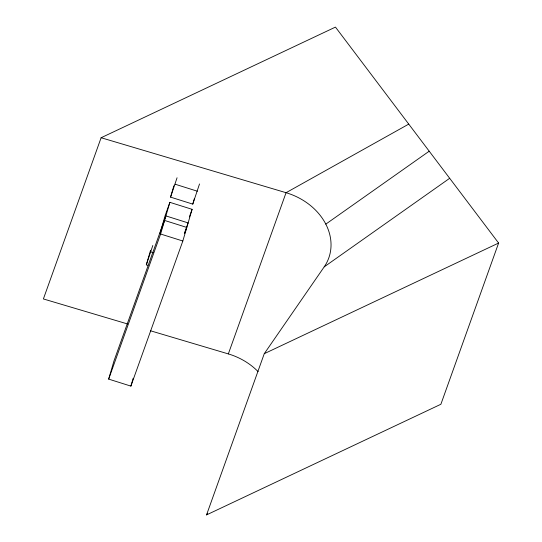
<?xml version="1.0" encoding="UTF-8"?>
<svg xmlns="http://www.w3.org/2000/svg" width="542" height="542" viewBox="0 0 542 542"><rect width="100%" height="100%" fill="white"/><g stroke="black" fill="none" stroke-linecap="round" stroke-linejoin="round"><path stroke-width="0.81" d="M184.632 233.507L186.8 227.437L164.585 220.445L159.965 233.338L165.263 215.228L169.876 202.335L192.098 209.327L182.83 241.014L130.886 386.107L108.664 379.109L113.955 361.006L165.906 215.912L188.128 222.911L184.415 233.27M147.898 265.329L146.313 264.828L150.568 250.282M146.313 264.828L152.817 245.465M199.524 183.948L192.776 204.117L170.554 197.125L173.86 185.804M108.664 379.109L160.608 234.022L169.876 202.335M170.554 197.125L177.065 177.762M130.886 386.107L133.183 378.235M192.776 204.117L194.429 198.46M449.677 178.291L324.204 266.86L264.266 353.689L206.543 514.9L440.883 404.264L498.606 243.053L335.457 27.1L101.117 137.736L43.394 298.947L127.756 324.021M189.382 216.915L192.098 209.327M258.107 371.629A58.265 47.134 19.7 0 0 228.338 353.912L286.061 192.701L408.743 124.111M206.543 514.9L207.498 513.511M325.81 224.131L429.21 151.198M264.266 353.689L498.606 243.053M101.117 137.736L286.061 192.701A58.265 47.134 19.7 0 1 324.204 266.86M150.466 330.769L228.338 353.912M175.174 184.226L197.396 191.224M160.608 234.022L182.83 241.014M150.927 251.935L153.311 252.687"/></g></svg>
